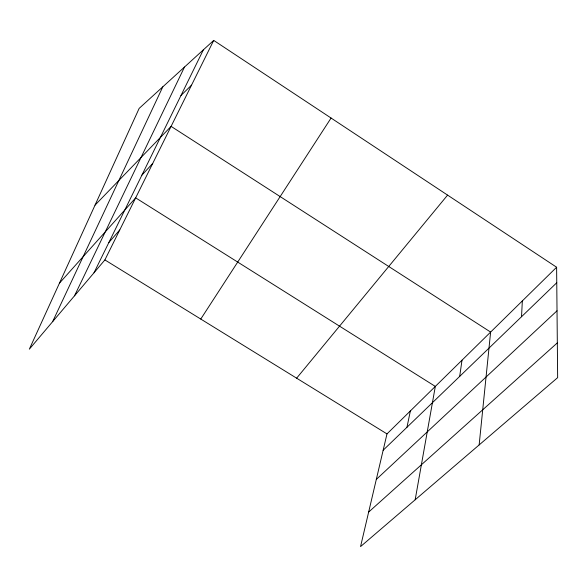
<?xml version="1.0" encoding="UTF-8"?>
<svg xmlns="http://www.w3.org/2000/svg" width="587" height="587" viewBox="0 0 587 587"><rect width="100%" height="100%" fill="white"/><g stroke="black" fill="none" stroke-linecap="round" stroke-linejoin="round"><path stroke-width="0.88" d="M521.527 316.723L522.342 300.911M479.146 444.939L490.622 332.081L171.096 126.374L95.021 205.164M459.694 376.392L462.006 360.198M415.163 499.779L435.319 386.422L135.656 197.863L59.441 283.169M406.967 427.27L410.364 410.937M556.615 267.239L386.987 433.91L360.55 546.6L557.65 377.646L556.615 267.239L213.712 40.4L139.163 108.382L29.35 349.155L104.89 259.924L213.712 40.4M52.617 321.676L162.812 86.817M74.512 295.811L184.501 67.035M94.008 272.786L203.359 49.844M200.769 319.057L331.075 118.046M296.633 378.182L447.588 195.111M108.859 242.504L119.748 229.95M141.915 175.117L152.73 163.428M180.965 95.498L191.531 85.137M383.15 450.251L556.762 282.729M376.311 479.425L557.026 310.802M368.651 512.069L557.327 342.896M104.89 259.924L386.987 433.91"/></g></svg>
